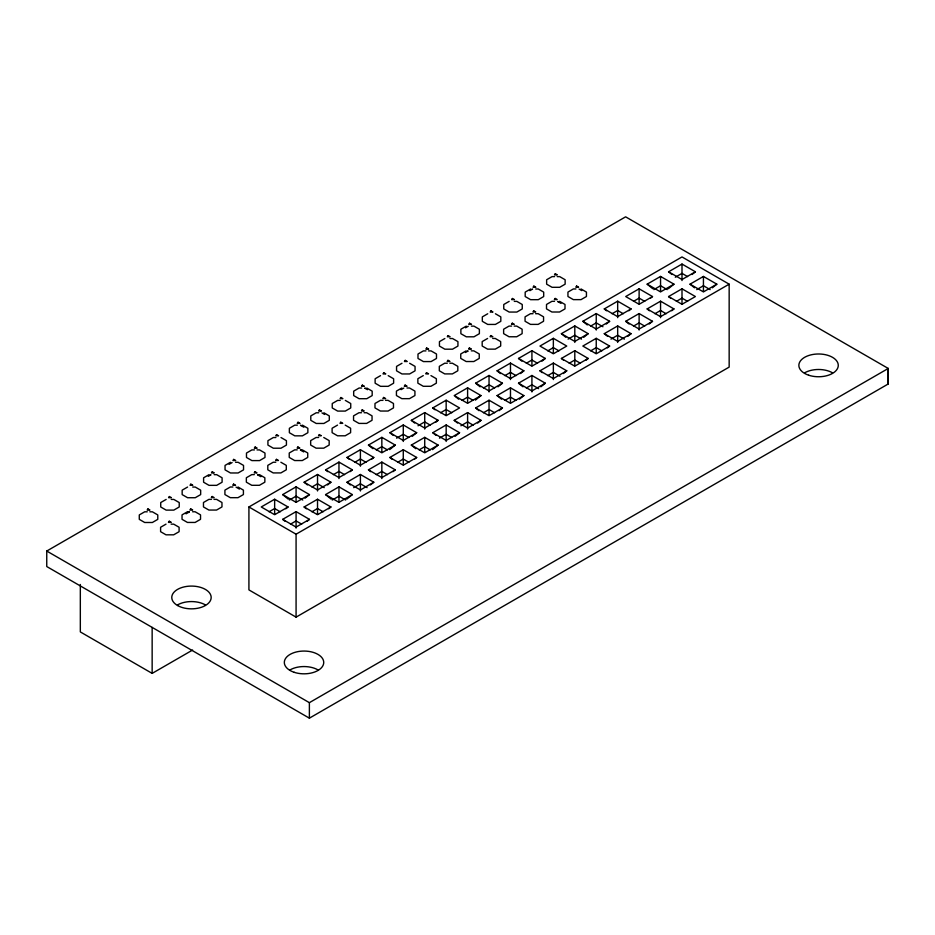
<?xml version="1.0" encoding="UTF-8"?>
<svg xmlns="http://www.w3.org/2000/svg" width="935" height="935" viewBox="0 0 935 935"><rect width="100%" height="100%" fill="white"/><g stroke="black" fill="none" stroke-linecap="round" stroke-linejoin="round"><path stroke-width="1.4" d="M80.328 584.492L80.328 631.92L152.148 673.387L192.61 650.035M152.148 673.387L152.148 627.397M188.017 512.368L188.613 511.702M285.806 508.792L288.05 506.969L274.645 499.243L261.251 506.969L274.645 514.706L288.05 506.969M305.02 498.226L309.485 494.592L296.079 486.854L282.686 494.592L288.272 499.138M327.577 484.938L330.92 482.215L317.526 474.477L304.12 482.215L307.475 484.938M350.134 471.661L352.366 469.837L338.961 462.1L325.567 469.837L327.799 471.661M371.569 459.272L373.801 457.46L360.407 449.723L347.002 457.46L349.234 459.272M389.661 449.618L395.248 445.083L381.842 437.346L368.448 445.083L372.913 448.718M307.253 521.169L309.485 519.357L296.079 511.62L282.686 519.357L284.918 521.169M412.218 436.341L416.683 432.706L403.277 424.969L389.883 432.706L393.238 435.429M328.688 508.792L330.92 506.969L317.526 499.243L304.12 506.969L306.353 508.792M435.885 422.141L438.118 420.329L424.724 412.592L411.318 420.329L414.673 423.052M346.78 499.138L352.366 494.592L338.961 486.854L325.567 494.592L331.142 499.138M370.447 484.938L373.801 482.215L360.407 474.477L347.002 482.215L350.356 484.938M475.412 400.11L480.999 395.575L467.605 387.838L454.2 395.575L467.605 403.312L480.999 395.575M393.004 471.661L395.248 469.837L381.842 462.1L368.448 469.837L370.681 471.661M497.969 386.821L502.434 383.198L489.04 375.461L475.634 383.198L480.111 386.821M414.45 459.272L416.683 457.46L403.277 449.723L389.883 457.46L392.116 459.272M520.526 373.544L523.88 370.821L510.475 363.084L497.081 370.821L500.435 373.544M432.543 449.618L438.118 445.083L424.724 437.346L411.318 445.083L415.783 448.718M541.973 361.167L545.315 358.444L531.922 350.707L518.516 358.444L521.87 361.167M455.1 436.341L459.564 432.706L446.159 424.969L432.765 432.706L436.107 435.429M477.645 423.052L480.999 420.329L467.605 412.592L454.2 420.329L457.554 423.052M583.732 337.313L588.197 333.678L574.803 325.941L561.397 333.678L565.862 337.313M499.091 410.675L502.434 407.952L489.04 400.215L475.634 407.952L478.989 410.675M606.289 324.024L609.632 321.301L596.238 313.564L582.832 321.301L587.309 324.936M519.416 399.198L523.88 395.575L510.475 387.838L497.081 395.575L501.546 399.198M628.846 310.747L631.078 308.924L617.673 301.187L604.279 308.924L606.511 310.747M540.851 386.821L545.315 383.198L531.922 375.461L518.516 383.198L522.981 386.821M650.281 298.358L652.513 296.547L639.119 288.81L625.714 296.547L639.119 304.284L652.513 296.547M563.408 373.544L566.762 370.821L553.356 363.084L539.962 370.821L542.195 372.633M668.373 288.705L673.96 284.17L660.554 276.433L647.16 284.17L652.735 288.705M585.965 360.255L588.197 358.444L574.803 350.707L561.397 358.444L563.63 360.255M692.04 274.516L695.395 271.793L682.001 264.056L668.595 271.793L671.949 274.516M607.399 347.878L609.632 346.055L596.238 338.33L582.832 346.055L596.238 353.792L609.632 346.055M627.724 336.401L631.078 333.678L617.673 325.941L604.279 333.678L607.621 336.401M649.171 324.024L652.513 321.301L639.119 313.564L625.714 321.301L629.068 324.024M671.727 310.747L673.96 308.924L660.554 301.187L647.16 308.924L649.393 310.747M712.365 287.805L716.829 284.17L703.436 276.433L690.03 284.17L694.506 287.805M46.75 551.042L625.62 216.838L888.25 368.46L888.25 383.958L309.38 718.162L46.75 566.54L46.75 551.042L309.38 702.664L888.25 368.46M166.138 499.43L160.727 502.551L160.727 506.98L166.138 510.113L173.805 510.113L179.228 506.98L179.228 502.551L173.805 499.43L171.245 499.43M187.584 487.041L182.161 490.174L182.161 494.603L187.584 497.724L195.24 497.724L200.663 494.603L200.663 490.174L195.24 487.041L192.692 487.041M209.019 474.664L203.596 477.797L203.596 482.226L209.019 485.347L216.686 485.347L222.098 482.226L222.098 477.797L216.686 474.664L214.127 474.664M230.454 462.287L225.043 465.42L225.043 469.849L230.454 472.97L238.121 472.97L243.544 469.849L243.544 465.42L238.121 462.287L235.573 462.287M380.533 375.648L375.122 378.768L375.122 383.198L380.533 386.33L388.2 386.33L393.623 383.198L393.623 378.768L388.2 375.648M401.98 363.271L396.557 366.391L396.557 370.821L401.98 373.953L409.635 373.953L415.058 370.821L415.058 366.391L409.635 363.271M444.85 338.517L439.438 341.637L439.438 346.067L444.85 349.187L452.517 349.187L457.94 346.067L457.94 341.637L452.517 338.517L449.969 338.517M466.296 326.128L460.873 329.26L460.873 333.69L466.296 336.81L473.963 336.81L479.375 333.69L479.375 329.26L473.963 326.128L471.404 326.128M487.731 313.751L482.32 316.883L482.32 321.313L487.731 324.433L495.398 324.433L500.821 321.313L500.821 316.883L495.398 313.751M509.178 301.374L503.755 304.506L503.755 308.936L509.178 312.056L516.833 312.056L522.256 308.936L522.256 304.506L516.833 301.374L514.285 301.374M530.612 288.997L525.189 292.129L525.189 296.547L530.612 299.679L538.279 299.679L543.691 296.547L543.691 292.129L538.279 288.997L535.72 288.997M208.283 476.336L210.959 474.793L210.375 475.05M229.04 464.356L232.114 462.58M465.56 327.799L468.236 326.257M529.876 290.668L532.553 289.125L531.968 289.371M166.009 524.138L160.598 527.258L160.598 531.688L166.009 534.82L173.676 534.82L179.099 531.688L179.099 527.258L173.676 524.138L171.117 524.138M187.456 511.761L182.033 514.881L182.033 519.311L187.456 522.443L195.111 522.443L200.534 519.311L200.534 514.881L195.111 511.761L192.563 511.761M337.523 425.109L332.112 428.242L332.112 432.66L337.523 435.792L345.19 435.792L350.613 432.66L350.613 428.242L345.19 425.109M401.851 387.978L396.428 391.099L396.428 395.528L401.851 398.661L409.507 398.661L414.93 395.528L414.93 391.099L409.507 387.978L406.959 387.978M423.286 375.601L417.863 378.722L417.863 383.151L423.286 386.284L430.953 386.284L436.365 383.151L436.365 378.722L430.953 375.601M466.168 350.847L460.745 353.968L460.745 358.397L466.168 361.529L473.823 361.529L479.246 358.397L479.246 353.968L473.823 350.847L471.275 350.847M487.602 338.458L482.179 341.591L482.179 346.02L487.602 349.141L495.269 349.141L500.681 346.02L500.681 341.591L495.269 338.458L492.71 338.458M186.03 513.818L189.396 511.877L188.496 512.146M401.115 389.638L403.791 388.095M465.431 352.507L468.108 350.964L467.523 351.221M248.92 506.969L682.001 256.938L729.16 284.17L729.16 367.104L296.079 617.135L248.92 589.903L248.92 506.969L296.079 534.201L729.16 284.17M432.765 407.952L446.159 400.215L459.564 407.952L446.159 415.689L432.765 407.952L434.997 409.764M553.356 338.33L539.962 346.055L553.356 353.792L566.762 346.055L553.356 338.33L553.356 353.383M269.058 511.772L274.645 508.546L280.231 511.772M289.382 500.038L296.079 496.169L302.788 500.038M311.939 487.018L317.526 483.792L324.223 487.661M333.386 474.641L338.961 471.415L344.548 474.641M354.821 462.264L360.407 459.038L365.982 462.264M376.256 449.887L381.842 446.661L387.429 449.887M396.58 438.153L403.277 434.284L408.864 437.51M418.027 425.776L424.724 421.907L430.31 425.133M440.572 412.756L446.159 409.53L451.745 412.756M462.019 400.379L467.605 397.153L473.18 400.379M483.453 388.002L489.04 384.776L494.627 388.002M504.9 375.613L510.475 372.399L516.062 375.613M526.335 363.236L531.922 360.022L537.496 363.236M547.77 350.859L553.356 347.633L558.943 350.859M568.094 339.125L574.803 335.256L581.5 339.125M590.651 326.105L596.238 322.879L602.935 326.747M612.098 313.728L617.673 310.502L623.259 313.728M633.533 301.35L639.119 298.125L644.694 301.35M653.857 289.616L660.554 285.748L667.251 289.616M675.292 277.239L682.001 273.371L687.576 276.596M309.485 494.592L296.079 502.329L282.686 494.592M330.92 482.215L317.526 489.952L304.12 482.215M352.366 469.837L338.961 477.575L325.567 469.837M373.801 457.46L360.407 465.198L347.002 457.46M395.248 445.083L381.842 452.82L368.448 445.083M416.683 432.706L403.277 440.443L389.883 432.706M438.118 420.329L424.724 428.066L411.318 420.329M502.434 383.198L489.04 390.935L475.634 383.198M523.88 370.821L510.475 378.558L497.081 370.821M545.315 358.444L531.922 366.169L518.516 358.444M588.197 333.678L574.803 341.415L561.397 333.678M609.632 321.301L596.238 329.038L582.832 321.301M631.078 308.924L617.673 316.661L604.279 308.924M673.96 284.17L660.554 291.907L647.16 284.17M695.395 271.793L682.001 279.53L668.595 271.793M668.595 296.547L682.001 288.81L695.395 296.547L682.001 304.284L668.595 296.547L670.827 298.358M290.505 524.149L296.079 520.935L301.666 524.149M311.939 511.772L317.526 508.546L323.113 511.772M332.264 500.038L338.961 496.169L345.658 500.038M353.699 487.661L360.407 483.792L367.104 487.661M376.256 474.641L381.842 471.415L387.429 474.641M397.702 462.264L403.277 459.038L408.864 462.264M419.137 449.887L424.724 446.661L430.31 449.887M439.462 438.153L446.159 434.284L451.745 437.51M460.897 425.776L467.605 421.907L473.18 425.133M483.453 412.756L489.04 409.53L494.627 412.756M504.9 400.379L510.475 397.153L516.062 400.379M526.335 388.002L531.922 384.776L538.618 388.644M547.77 375.613L553.356 372.399L560.053 376.267M569.216 363.236L574.803 360.022L580.378 363.236M590.651 350.859L596.238 347.633L601.824 350.859M610.976 339.125L617.673 335.256L624.381 339.125M633.533 326.105L639.119 322.879L644.694 326.105M654.967 313.728L660.554 310.502L666.141 313.728M676.414 301.35L682.001 298.125L687.576 301.35M696.739 289.616L703.436 285.748L710.133 289.616M309.485 519.357L296.079 527.083L282.686 519.357M330.92 506.969L317.526 514.706L304.12 506.969M352.366 494.592L338.961 502.329L325.567 494.592M373.801 482.215L360.407 489.952L347.002 482.215M395.248 469.837L381.842 477.575L368.448 469.837M416.683 457.46L403.277 465.198L389.883 457.46M438.118 445.083L424.724 452.82L411.318 445.083M459.564 432.706L446.159 440.443L432.765 432.706M480.999 420.329L467.605 428.066L454.2 420.329M502.434 407.952L489.04 415.689L475.634 407.952M523.88 395.575L510.475 403.312L497.081 395.575M545.315 383.198L531.922 390.935L518.516 383.198M566.762 370.821L553.356 378.558L539.962 370.821M588.197 358.444L574.803 366.169L561.397 358.444M631.078 333.678L617.673 341.415L604.279 333.678M652.513 321.301L639.119 329.038L625.714 321.301M673.96 308.924L660.554 316.661L647.16 308.924M716.829 284.17L703.436 291.907L690.03 284.17M554.607 276.62L552.047 276.62L546.636 279.752L546.636 284.17L552.047 287.302L559.714 287.302L565.137 284.17L565.137 279.752L559.714 276.62L557.167 276.62M575.913 288.95L573.365 288.95L567.942 292.082L567.942 296.5L573.365 299.632L581.021 299.632L586.444 296.5L586.444 292.082L581.021 288.95M554.478 301.327L551.919 301.327L546.508 304.459L546.508 308.889L551.919 312.009L559.586 312.009L565.009 308.889L565.009 304.459L559.586 301.327M533.032 313.704L530.484 313.704L525.061 316.836L525.061 321.266L530.484 324.387L538.151 324.387L543.562 321.266L543.562 316.836L538.151 313.704L535.591 313.704M511.597 326.081L509.049 326.081L503.626 329.214L503.626 333.643L509.049 336.764L516.704 336.764L522.127 333.643L522.127 329.214L516.704 326.081L514.157 326.081M425.974 350.894L423.415 350.894L417.992 354.014L417.992 358.444L423.415 361.576L431.082 361.576L436.493 358.444L436.493 354.014L431.082 350.894L428.522 350.894M447.281 363.224L444.721 363.224L439.31 366.345L439.31 370.774L444.721 373.906L452.388 373.906L457.811 370.774L457.811 366.345L452.388 363.224L449.828 363.224M361.646 388.025L359.098 388.025L353.675 391.157L353.675 395.575L359.098 398.707L366.765 398.707L372.177 395.575L372.177 391.157L366.765 388.025M382.964 400.355L380.405 400.355L374.982 403.488L374.982 407.905L380.405 411.038L388.072 411.038L393.483 407.905L393.483 403.488L388.072 400.355L385.512 400.355M340.211 400.402L337.652 400.402L332.241 403.534L332.241 407.952L337.652 411.084L345.319 411.084L350.742 407.952L350.742 403.534L345.319 400.402M318.777 412.779L316.217 412.779L310.794 415.911L310.794 420.329L316.217 423.462L323.884 423.462L329.295 420.329L329.295 415.911L323.884 412.779M361.518 412.732L358.97 412.732L353.547 415.865L353.547 420.283L358.97 423.415L366.625 423.415L372.048 420.283L372.048 415.865L366.625 412.732L364.077 412.732M297.33 425.156L294.782 425.156L289.359 428.288L289.359 432.706L294.782 435.839L302.437 435.839L307.86 432.706L307.86 428.288L302.437 425.156M275.895 437.533L273.336 437.533L267.924 440.666L267.924 445.083L273.336 448.216L281.003 448.216L286.426 445.083L286.426 440.666L281.003 437.533M318.648 437.486L316.088 437.486L310.665 440.619L310.665 445.037L316.088 448.169L323.755 448.169L329.167 445.037L329.167 440.619L323.755 437.486M254.449 449.91L251.901 449.91L246.478 453.043L246.478 457.472L251.901 460.593L259.568 460.593L264.979 457.472L264.979 453.043L259.568 449.91L257.008 449.91M297.201 449.864L294.654 449.864L289.231 452.996L289.231 457.414L294.654 460.546L302.309 460.546L307.732 457.414L307.732 452.996L302.309 449.864M275.767 462.241L273.207 462.241L267.796 465.373L267.796 469.802L273.207 472.923L280.874 472.923L286.297 469.802L286.297 465.373L280.874 462.241M254.32 474.618L251.772 474.618L246.349 477.75L246.349 482.179L251.772 485.3L259.427 485.3L264.85 482.179L264.85 477.75L259.427 474.618M232.885 486.995L230.326 486.995L224.914 490.127L224.914 494.557L230.326 497.677L237.993 497.677L243.416 494.557L243.416 490.127L237.993 486.995M211.45 499.372L208.891 499.372L203.468 502.504L203.468 506.934L208.891 510.054L216.558 510.054L221.969 506.934L221.969 502.504L216.558 499.372L213.998 499.372M147.251 511.807L144.703 511.807L139.28 514.928L139.28 519.357L144.703 522.49L152.37 522.49L157.781 519.357L157.781 514.928L152.37 511.807L149.81 511.807M558.546 301.725L557.926 301.619M365.725 388.422L365.106 388.305M301.397 425.554L300.778 425.448M301.269 450.261L300.649 450.156M258.399 475.015L257.487 474.746L260.853 476.686M579.081 289.079L581.757 290.621M557.646 301.456L561 303.396M364.825 388.142L367.49 389.685M321.944 412.896L324.62 414.45M300.497 425.273L303.852 427.213M300.369 449.992L303.723 451.921M236.052 487.123L239.407 489.063M455.322 396.475L458.664 399.198M301.14 449.817L301.736 450.483M888.168 368.507L888.168 384.005M703.436 276.433L703.436 291.486M682.001 264.056L682.001 280.547M682.001 288.81L682.001 303.863M660.554 276.433L660.554 291.486M660.554 301.187L660.554 317.678M639.119 288.81L639.119 303.863M639.119 313.564L639.119 330.055M617.673 301.187L617.673 317.678M617.673 325.941L617.673 342.432M596.238 313.564L596.238 330.055M596.238 338.33L596.238 353.383M574.803 325.941L574.803 342.432M574.803 350.707L574.803 365.76M553.356 363.084L553.356 379.575M531.922 350.707L531.922 365.76M531.922 375.461L531.922 391.952M510.475 363.084L510.475 379.575M510.475 387.838L510.475 402.892M489.04 375.461L489.04 391.952M489.04 400.215L489.04 415.269M467.605 387.838L467.605 402.892M467.605 412.592L467.605 429.083M446.159 400.215L446.159 415.269M446.159 424.969L446.159 441.46M424.724 412.592L424.724 429.083M424.724 437.346L424.724 452.4M403.277 424.969L403.277 441.46M403.277 449.723L403.277 464.777M381.842 437.346L381.842 452.4M381.842 462.1L381.842 478.591M360.407 449.723L360.407 466.214M360.407 474.477L360.407 490.968M338.961 462.1L338.961 478.591M338.961 486.854L338.961 501.92M317.526 474.477L317.526 490.968M317.526 499.243L317.526 514.297M309.38 702.664L309.38 718.162M296.079 486.854L296.079 501.92M296.079 511.62L296.079 528.1M296.079 534.201L296.079 617.135M274.645 499.243L274.645 514.297M177.533 604.91A19.705 11.384 0 0 1 205.408 604.91M804.638 372.82A19.705 11.384 0 0 1 832.512 372.82M290.084 669.892A19.705 11.384 0 0 1 317.958 669.892M147.952 508.909L147.134 510.054L149.939 510.054L147.952 508.909M169.399 496.532L168.569 497.677L171.374 497.677L169.399 496.532M190.833 484.155L190.015 485.3L192.809 485.3L190.833 484.155M212.268 471.778L211.45 472.923L214.255 472.923L212.268 471.778M233.715 459.401L232.897 460.546L235.69 460.546L233.715 459.401M255.15 447.024L254.332 448.157L257.137 448.157L255.15 447.024M276.585 434.646L275.767 435.78L278.572 435.78L276.585 434.646M298.031 422.258L297.213 423.403L300.006 423.403L298.031 422.258M319.466 409.881L318.648 411.026L321.453 411.026L319.466 409.881M340.913 397.504L340.083 398.649L342.888 398.649L340.913 397.504M362.348 385.126L361.529 386.272L364.334 386.272L362.348 385.126M383.782 372.749L382.964 373.895L385.769 373.895L383.782 372.749M405.229 360.372L404.411 361.518L407.204 361.518L405.229 360.372M426.664 347.995L425.846 349.141L428.651 349.141L426.664 347.995M448.11 335.618L447.281 336.764L450.086 336.764L448.11 335.618M469.545 323.241L468.727 324.387L471.532 324.387L469.545 323.241M490.98 310.864L490.162 312.009L492.967 312.009L490.98 310.864M512.427 298.487L511.609 299.621L514.402 299.621L512.427 298.487M533.862 286.11L533.043 287.244L535.848 287.244L533.862 286.11M555.308 273.721L554.478 274.867L557.283 274.867L555.308 273.721M169.258 521.239L168.44 522.385L171.245 522.385L169.258 521.239M190.705 508.862L189.887 510.007L192.68 510.007L190.705 508.862M212.14 496.485L211.322 497.63L214.127 497.63L212.14 496.485M233.586 484.108L232.757 485.253L235.562 485.253L233.586 484.108M255.021 471.731L254.203 472.876L256.996 472.876L255.021 471.731M276.456 459.354L275.638 460.487L278.443 460.487L276.456 459.354M297.903 446.977L297.085 448.11L299.878 448.11L297.903 446.977M319.338 434.588L318.519 435.733L321.324 435.733L319.338 434.588M340.784 422.211L339.954 423.356L342.759 423.356L340.784 422.211M362.219 409.834L361.401 410.979L364.194 410.979L362.219 409.834M383.654 397.457L382.836 398.602L385.641 398.602L383.654 397.457M405.1 385.08L404.282 386.225L407.076 386.225L405.1 385.08M426.535 372.703L425.717 373.848L428.522 373.848L426.535 372.703M447.982 360.326L447.152 361.471L449.957 361.471L447.982 360.326M469.417 347.949L468.599 349.094L471.392 349.094L469.417 347.949M490.852 335.572L490.033 336.717L492.839 336.717L490.852 335.572M512.298 323.194L511.48 324.34L514.273 324.34L512.298 323.194M533.733 310.817L532.915 311.951L535.72 311.951L533.733 310.817M555.18 298.44L554.35 299.574L557.155 299.574L555.18 298.44M576.615 286.052L575.796 287.197L578.59 287.197L576.615 286.052M177.533 605.506A19.705 11.384 0 0 0 210.504 600.399A19.705 11.384 0 0 0 186.369 586.467A19.705 11.384 0 0 0 177.533 605.506M294.174 672.3A19.705 11.384 0 0 0 323.732 662.436A19.705 11.384 0 0 0 294.174 652.583A19.705 11.384 0 0 0 294.174 672.3M808.717 375.227A19.705 11.384 0 0 0 838.274 365.375A19.705 11.384 0 0 0 808.717 355.51A19.705 11.384 0 0 0 808.717 375.227"/></g></svg>
